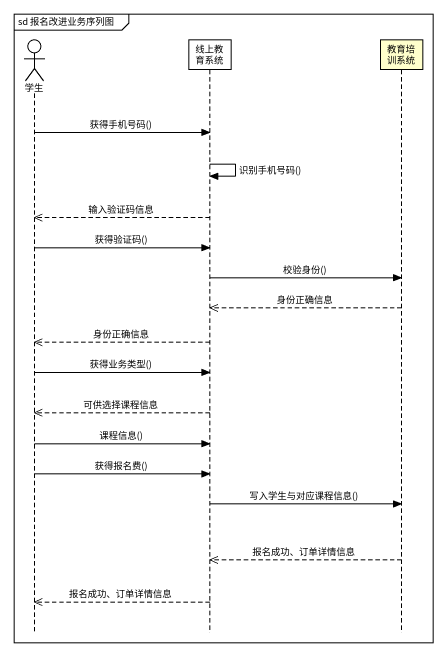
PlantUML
@startuml
mainframe sd 报名改进业务序列图
hide footbox
actor 学生
participant 线上教育系统 #FFFFFF
participant 教育培训系统

学生 -> 线上教育系统 : 获得手机号码()
线上教育系统 -> 线上教育系统 : 识别手机号码()
线上教育系统 -->> 学生 : 输入验证码信息
学生 -> 线上教育系统 : 获得验证码()
线上教育系统 -> 教育培训系统 : 校验身份()
教育培训系统 -->> 线上教育系统 : 身份正确信息
线上教育系统 -->> 学生 : 身份正确信息
学生 -> 线上教育系统 : 获得业务类型()
线上教育系统 -->> 学生 : 可供选择课程信息
学生 -> 线上教育系统 : 课程信息()
学生 -> 线上教育系统 : 获得报名费()
线上教育系统 -> 教育培训系统 : 写入学生与对应课程信息()
教育培训系统 -->> 线上教育系统 : 报名成功、订单详情信息
线上教育系统 -->> 学生 : 报名成功、订单详情信息
@enduml
